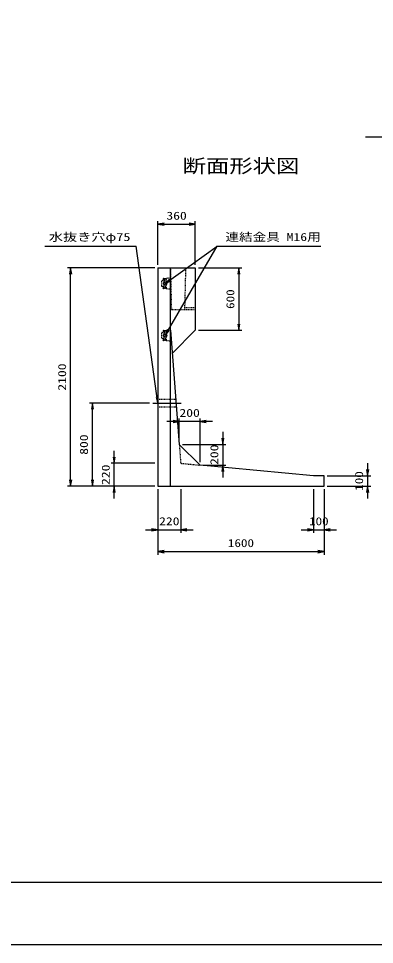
# Model space of a CAD drawing. Units: millimetres at full size. Extents: x 0 to 25230, y 0 to 17820.
# Drawn here: x 10908 to 14336, y 0 to 8910 of the extents above; entities that cross this region are included whole.
import ezdxf
from ezdxf.enums import TextEntityAlignment as Align

# ---------------------------------------------------------------- set-up
doc = ezdxf.new("R2010")
doc.units = ezdxf.units.MM
doc.linetypes.add('CHAIN', pattern=[18.5, 12, -1.5, 3.5, -1.5])
doc.linetypes.add('DASHED_SPACED', pattern=[12, 6, -6])
for name, color, linetype, lineweight in [('D-BMK', 2, 'DASHED_SPACED', 25), ('D-STR-DIM', 7, 'Continuous', 25), ('D-STR-STRn', 1, 'Continuous', 25), ('D-STR-TXT', 7, 'Continuous', 25), ('D-TTL', 2, 'Continuous', 25), ('D-TTL-TXT', 7, 'Continuous', 25)]:
    doc.layers.add(name, color=color, linetype=linetype, lineweight=lineweight)
doc.styles.add('ＭＳ ゴシック', font='')
doc.styles.get('ＭＳ ゴシック').set_extended_font_data('MS Gothic')

# ---------------------------------------------------------------- blocks, each defined once
blk = doc.blocks.new('open_arrow')
at = {"color": 0, "linetype": 'Continuous', "lineweight": -2}
blk.add_lwpolyline([(7.5, 1.25), (0, 0), (7.5, -1.25)], dxfattribs=at)
blk = doc.blocks.new('30KN')
at = {"color": 1, "linetype": 'DASHED_SPACED', "lineweight": 25}
for p, q in [((-85, 19.095), (-85, -19.095)), ((-58, 31.14), (-76.155, 29.028)), ((-68, 47.5), (-68, 45.66)), ((-65.5, 41.33), (-60.5, 38.443)), ((-54, 46), (-62.257, 46)), ((-40.306, 45.707), (-41.691, 35.314)), ((0, 53), (-37.704, 48.287)), ((0, -53), (0, 53)), ((-76.155, -29.028), (-58, -31.14)), ((-68, -47.5), (-68, -45.66)), ((-65.5, -41.33), (-60.5, -38.443)), ((-54, -46), (-62.257, -46)), ((-41.691, -35.314), (-40.306, -45.707)), ((-37.704, -48.287), (0, -53))]:
    blk.add_line(p, q, dxfattribs=at)
at = {"color": 1, "linetype": 'Continuous', "lineweight": 25}
for p, q in [((-58, 42), (-58, 21.448)), ((-46, 46), (-54, 46)), ((-42, 42), (-42, 21.448)), ((-58, -42), (-58, -21.448)), ((-46, -46), (-54, -46)), ((-42, -42), (-42, -21.448))]:
    blk.add_line(p, q, dxfattribs=at)
blk.add_circle((-50, 0), 13, dxfattribs=at)
at = {"color": 1, "linetype": 'DASHED_SPACED', "lineweight": 25}
for centre, radius, start, end in [((-75, 19.095), 10, 96.63251, 180), ((-66.5, 47.5), 1.5, 19.47123, 180), ((-63, 45.66), 5, 180, 240), ((-62.257, 49), 3, 199.47122, 270), ((-63, 34.113), 5, 0, 60), ((-37.332, 45.31), 3, 97.12502, 172.40536), ((-75, -19.095), 10, 180, 263.36749), ((-63, -45.66), 5, 120, 180), ((-66.5, -47.5), 1.5, 180, 340.57225), ((-62.257, -49), 3, 90, 160.55052), ((-63, -34.113), 5, 300, 0), ((-37.332, -45.31), 3, 187.59464, 262.87498)]:
    blk.add_arc(centre, radius, start, end, dxfattribs=at)
at = {"color": 1, "linetype": 'Continuous', "lineweight": 25}
for centre, radius, start, end in [((-50, 0), 18, 129.95842, 230.0969), ((-68, 21.448), 10, 310.0894, 0), ((-54, 42), 4, 90, 180), ((-46, 42), 4, 0, 90), ((-44.665, 35.71), 3, 332.67182, 352.40536), ((-32, 21.448), 10, 180, 229.9948), ((-50, 0), 18, 310.0052, 50.12245), ((-68, -21.448), 10, 0, 49.9948), ((-54, -42), 4, 180, 270), ((-46, -42), 4, 270, 0), ((-32, -21.448), 10, 130.0052, 180), ((-44.665, -35.71), 3, 7.59464, 27.32818)]:
    blk.add_arc(centre, radius, start, end, dxfattribs=at)

msp = doc.modelspace()

# ---------------------------------------------------------------- linework, layer by layer
at = {"layer": 'D-BMK', "linetype": 'CHAIN'}
msp.add_line((12200, 5210), (12474.688, 5210), dxfattribs=at)
at = {"layer": 'D-BMK'}
for p, q in [((12455.735, 4812.587), (12470, 4630)), ((12470, 4630), (12655.735, 4612.587))]:
    msp.add_line(p, q, dxfattribs=at)
at = {"layer": 'D-STR-DIM'}
for p, q in [((12250, 6540), (12250, 6960)), ((12250, 6540), (12250, 6960)), ((12610, 6540), (12610, 6960)), ((12610, 6540), (12610, 6960)), ((12250, 6930), (12610, 6930)), ((12250, 6930), (12610, 6930)), ((12220, 6510), (11380, 6510)), ((11410, 4410), (11410, 6510)), ((12640, 6510), (13060, 6510)), ((12640, 6510), (13060, 6510)), ((13030, 6510), (13030, 5910)), ((13030, 6510), (13030, 5910)), ((12640, 5910), (13060, 5910)), ((12640, 5910), (13060, 5910)), ((12170, 5210), (11590, 5210)), ((11620, 4410), (11620, 5210)), ((12775.735, 5032.587), (12335.735, 5032.587)), ((12455.735, 4842.587), (12455.735, 5062.587)), ((12655.735, 4642.587), (12655.735, 5062.587)), ((12875.735, 4932.587), (12875.735, 4492.587)), ((12485.735, 4812.587), (12905.735, 4812.587)), ((11830, 4290), (11830, 4750)), ((12220, 4630), (11800, 4630)), ((12685.735, 4612.587), (12905.735, 4612.587)), ((14270, 4630), (14270, 4290)), ((13880, 4510), (14300, 4510)), ((12220, 4410), (11380, 4410)), ((12220, 4410), (11590, 4410)), ((12220, 4410), (11800, 4410)), ((12250, 4380), (12250, 3960)), ((12250, 4380), (12250, 3750)), ((12470, 4380), (12470, 3960)), ((13750, 4380), (13750, 3960)), ((13850, 4380), (13850, 3960)), ((13850, 4380), (13850, 3750)), ((13880, 4410), (14300, 4410)), ((12130, 3990), (12590, 3990)), ((13630, 3990), (13970, 3990)), ((12250, 3780), (13850, 3780))]:
    msp.add_line(p, q, dxfattribs=at)
at = {"layer": 'D-STR-STRn'}
for p, q in [((12250, 6510), (12250, 4410)), ((12250, 6510), (12610, 6510)), ((12370, 4410), (12370, 6510)), ((12610, 6510), (12610, 5910)), ((12370, 5910), (12455.735, 4812.587)), ((12610, 5910), (12387.391, 5687.391)), ((12655.735, 4612.587), (12455.735, 4812.587)), ((12655.735, 4612.587), (12455.735, 4812.587)), ((13750, 4510), (12655.735, 4612.587)), ((13850, 4510), (13750, 4510)), ((13850, 4410), (13850, 4510)), ((12250, 4410), (13850, 4410))]:
    msp.add_line(p, q, dxfattribs=at)
at = {"layer": 'D-STR-STRn', "linetype": 'DASHED_SPACED'}
for p, q in [((12370, 6510), (12380, 6110)), ((12510, 6110), (12520, 6510)), ((12380, 6110), (12510, 6110)), ((12380, 6110), (12510, 6110)), ((12510, 6110), (12610, 6110)), ((12510, 6110), (12610, 6110)), ((12510.5, 6130), (12610, 6130)), ((12250, 5247.5), (12421.758, 5247.5)), ((12250, 5172.5), (12427.617, 5172.5))]:
    msp.add_line(p, q, dxfattribs=at)
at = {"layer": 'D-STR-TXT'}
for p, q in [((11160, 6720), (12040, 6720)), ((11160, 6720), (12040, 6720)), ((12250, 5210), (12040, 6720)), ((12250, 5210), (12040, 6720)), ((12320, 5860), (12820, 6720)), ((12320, 6360), (12820, 6720)), ((12320, 5860), (12820, 6720)), ((12320, 6360), (12820, 6720)), ((12820, 6720), (13820, 6720)), ((12820, 6720), (13820, 6720))]:
    msp.add_line(p, q, dxfattribs=at)
at = {"layer": 'D-TTL'}
for points in [[(0, 0), (25230, 0), (25230, 17820), (0, 17820)], [(600, 600), (24630, 600), (24630, 17220), (600, 17220)]]:
    msp.add_lwpolyline(points, close=True, dxfattribs=at)
at = {"layer": 'D-TTL-TXT'}
msp.add_line((14250, 7770), (16050, 7770), dxfattribs=at)

# ---------------------------------------------------------------- block references
at = {"layer": 'D-STR-DIM', "xscale": 8, "yscale": 8}
for p in [(12250, 6930), (12250, 6930), (12655.735, 5032.587), (12470, 3990), (13850, 3990), (12250, 3780)]:
    msp.add_blockref('open_arrow', p, dxfattribs=at)
for p, rotation in [((12610, 6930), 180), ((12610, 6930), 180), ((11410, 6510), 270), ((13030, 6510), 270), ((13030, 6510), 270), ((13030, 5910), 90), ((13030, 5910), 90), ((11620, 5210), 270), ((12455.735, 5032.587), 180), ((12875.735, 4812.587), 90), ((11830, 4630), 90), ((12875.735, 4612.587), 270), ((14270, 4510), 90), ((11410, 4410), 90), ((11620, 4410), 90), ((11830, 4410), 270), ((14270, 4410), 270), ((12250, 3990), 180), ((13750, 3990), 180), ((13850, 3780), 180)]:
    msp.add_blockref('open_arrow', p, dxfattribs=dict(at, rotation=rotation))
at = {"layer": 'D-STR-STRn'}
for p in [(12370, 6360), (12370, 5860)]:
    msp.add_blockref('30KN', p, dxfattribs=at)
at = {"layer": 'D-STR-TXT', "xscale": 8, "yscale": 8}
for p, rotation in [((12320, 6360), 35.8), ((12320, 6360), 35.8), ((12320, 5860), 59.8), ((12320, 5860), 59.8), ((12250, 5210), 97.9), ((12250, 5210), 97.9)]:
    msp.add_blockref('open_arrow', p, dxfattribs=dict(at, rotation=rotation))

# ---------------------------------------------------------------- texts
at = {"layer": 'D-STR-DIM', "style": 'ＭＳ ゴシック'}
for s, width, p in [('360', 1.25, (12430, 7012.5)), ('360', 1.25, (12430, 7012.5)), ('200', 1.25, (12555.735, 5115.087)), ('220', 1.25, (12360, 4072.5)), ('100', 1.2, (13800, 4072.5)), ('1600', 1.2, (13050, 3862.5))]:
    msp.add_text(s, height=76.98, dxfattribs=dict(at, width=width)).set_placement(p, align=Align.MIDDLE_CENTER)
for s, width, p in [('600', 1.2, (12947.5, 6210)), ('600', 1.2, (12947.5, 6210)), ('2100', 1.25, (11327.5, 5460)), ('800', 1.25, (11537.5, 4810)), ('200', 1.25, (12793.235, 4712.587)), ('220', 1.25, (11747.5, 4520)), ('100', 1.2, (14187.5, 4460))]:
    msp.add_text(s, height=76.98, rotation=90, dxfattribs=dict(at, width=width)).set_placement(p, align=Align.MIDDLE_CENTER)
at = {"layer": 'D-STR-TXT', "style": 'ＭＳ ゴシック'}
for s, width, p in [('水抜き穴φ75', 1.3, (11200, 6746)), ('水抜き穴φ75', 1.3, (11200, 6746)), ('連結金具 M16用', 1.25, (12900, 6746))]:
    msp.add_text(s, height=76.98, dxfattribs=dict(at, width=width)).set_placement(p, align=Align.BOTTOM_LEFT)
at = {"layer": 'D-TTL-TXT', "style": 'ＭＳ ゴシック', "width": 1.25}
msp.add_text('断面形状図', height=132, dxfattribs=at).set_placement((13050, 7386), align=Align.BOTTOM_CENTER)

doc.saveas('drawing.dxf')
